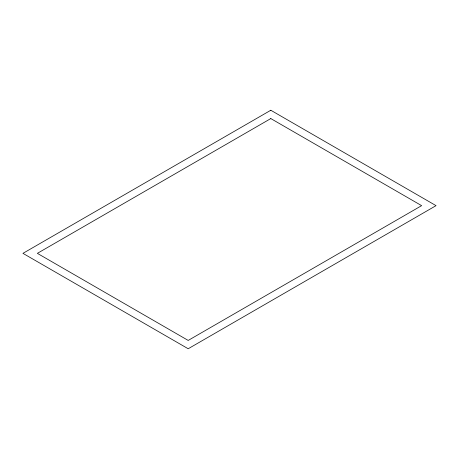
<?xml version="1.0" encoding="UTF-8"?>
<svg xmlns="http://www.w3.org/2000/svg" width="459" height="459" viewBox="0 0 459 459"><rect width="100%" height="100%" fill="white"/><g stroke="black" fill="none" stroke-linecap="round" stroke-linejoin="round"><path stroke-width="0.69" d="M270.81 110.252L22.95 253.351L188.19 348.748L436.05 205.649L270.81 110.252M270.81 118.571L37.368 253.351L188.19 340.429L421.632 205.649L270.81 118.571"/></g></svg>
